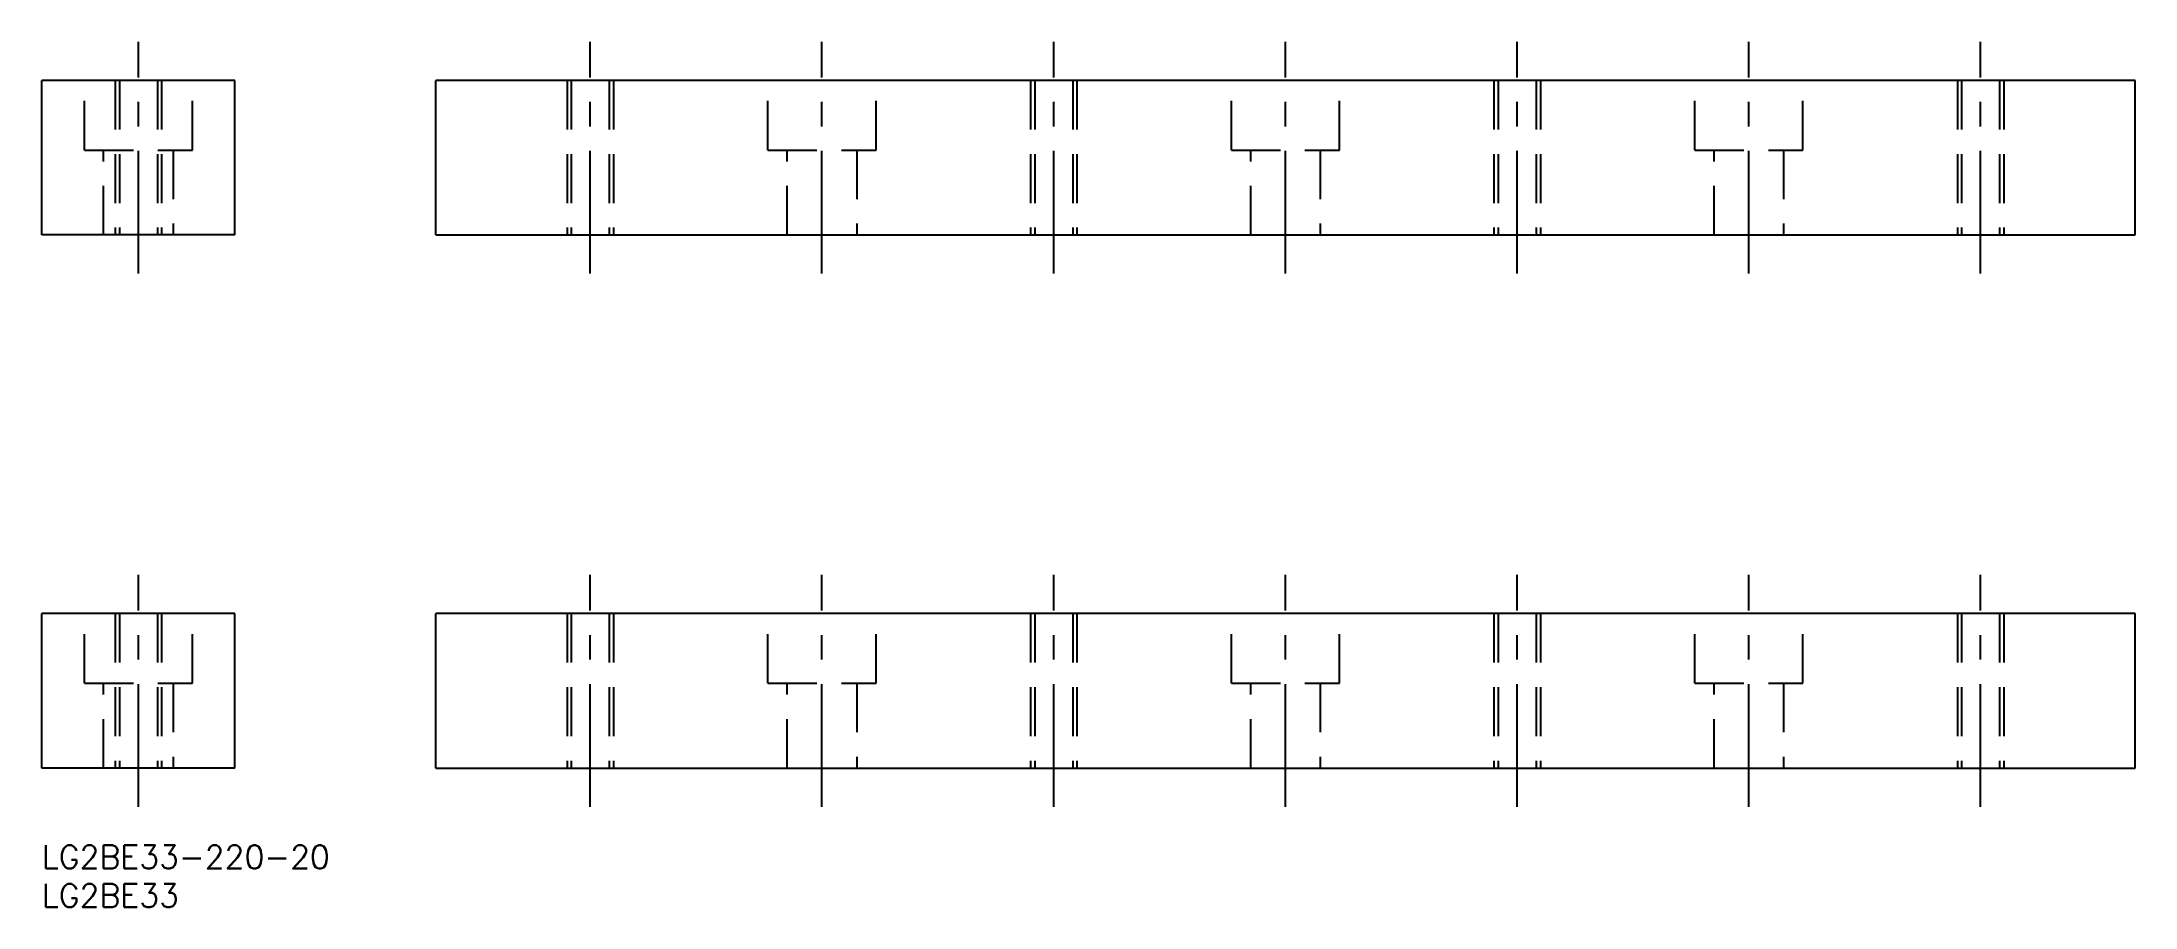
# Model space of a CAD drawing. Extents: x 0 to 271, y -8 to 104.
import ezdxf

# ---------------------------------------------------------------- set-up
doc = ezdxf.new("R2010")
doc.units = 0
doc.header["$LTSCALE"] = 0.5
doc.linetypes.add('CENTER', pattern=[50.8, 31.75, -6.35, 6.35, -6.35])
doc.linetypes.add('DASHED', pattern=[19.05, 12.7, -6.35])
for name, color, linetype in [('CENTER', 1, 'CENTER'), ('MSM_CONTINUOUS', 7, 'CONTINUOUS'), ('MSM_DASHED', 4, 'DASHED'), ('MSM_PART_NUMBER', 7, 'CONTINUOUS')]:
    doc.layers.add(name, color=color, linetype=linetype)
doc.styles.get("Standard").update_dxf_attribs({"font": 'txt.shx', "height": 3, "bigfont": 'bigfont.shx'})

# ---------------------------------------------------------------- blocks, each defined once
blk = doc.blocks.new('*U16')
at = {"layer": 'MSM_PART_NUMBER'}
blk.add_text('LG2BE33-220-20', height=3, dxfattribs=at).set_placement((0, -3))
blk = doc.blocks.new('*U17')
at = {"layer": 'MSM_PART_NUMBER'}
blk.add_text('LG2BE33', height=3, dxfattribs=at).set_placement((0, -8))

msp = doc.modelspace()

# ---------------------------------------------------------------- linework, layer by layer
at = {"layer": 'CENTER'}
for p, q in [((12.5, 74.01), (12.5, 104.01)), ((70.99, 74.01), (70.99, 104.01)), ((100.99, 74.01), (100.99, 104.01)), ((130.99, 74.01), (130.99, 104.01)), ((160.99, 74.01), (160.99, 104.01)), ((190.99, 74.01), (190.99, 104.01)), ((220.99, 74.01), (220.99, 104.01)), ((250.99, 74.01), (250.99, 104.01)), ((12.5, 5), (12.5, 35)), ((70.99, 5), (70.99, 35)), ((100.99, 5), (100.99, 35)), ((130.99, 5), (130.99, 35)), ((160.99, 5), (160.99, 35)), ((190.99, 5), (190.99, 35)), ((220.99, 5), (220.99, 35)), ((250.99, 5), (250.99, 35))]:
    msp.add_line(p, q, dxfattribs=at)
at = {"layer": 'MSM_CONTINUOUS'}
for p, q in [((25, 99.01), (0, 99.01)), ((0, 79.01), (0, 99.01)), ((25, 79.01), (25, 99.01)), ((270.99, 99.01), (50.99, 99.01)), ((50.99, 79.01), (50.99, 99.01)), ((270.99, 79.01), (270.99, 99.01)), ((25, 79.01), (0, 79.01)), ((50.99, 79.01), (270.99, 79.01)), ((25, 30), (0, 30)), ((0, 10), (0, 30)), ((25, 10), (25, 30)), ((270.99, 30), (50.99, 30)), ((50.99, 10), (50.99, 30)), ((270.99, 10), (270.99, 30)), ((25, 10), (0, 10)), ((50.99, 10), (270.99, 10))]:
    msp.add_line(p, q, dxfattribs=at)
at = {"layer": 'MSM_DASHED'}
for p, q in [((5.5, 90.01), (5.5, 99.01)), ((9.5, 99.01), (9.5, 79.01)), ((10.04, 99.01), (10.04, 79.01)), ((14.96, 99.01), (14.96, 79.01)), ((15.5, 99.01), (15.5, 79.01)), ((19.5, 90.01), (19.5, 99.01)), ((67.99, 99.01), (67.99, 79.01)), ((68.53, 99.01), (68.53, 79.01)), ((73.45, 99.01), (73.45, 79.01)), ((73.99, 99.01), (73.99, 79.01)), ((93.99, 90.01), (93.99, 99.01)), ((107.99, 90.01), (107.99, 99.01)), ((127.99, 99.01), (127.99, 79.01)), ((128.53, 99.01), (128.53, 79.01)), ((133.45, 99.01), (133.45, 79.01)), ((133.99, 99.01), (133.99, 79.01)), ((153.99, 90.01), (153.99, 99.01)), ((167.99, 90.01), (167.99, 99.01)), ((187.99, 99.01), (187.99, 79.01)), ((188.53, 99.01), (188.53, 79.01)), ((193.45, 99.01), (193.45, 79.01)), ((193.99, 99.01), (193.99, 79.01)), ((213.99, 90.01), (213.99, 99.01)), ((227.99, 90.01), (227.99, 99.01)), ((247.99, 99.01), (247.99, 79.01)), ((248.53, 99.01), (248.53, 79.01)), ((253.45, 99.01), (253.45, 79.01)), ((253.99, 99.01), (253.99, 79.01)), ((5.5, 90.01), (19.5, 90.01)), ((8, 79.01), (8, 90.01)), ((17, 90.01), (17, 79.01)), ((93.99, 90.01), (107.99, 90.01)), ((96.49, 79.01), (96.49, 90.01)), ((105.49, 90.01), (105.49, 79.01)), ((153.99, 90.01), (167.99, 90.01)), ((156.49, 79.01), (156.49, 90.01)), ((165.49, 90.01), (165.49, 79.01)), ((213.99, 90.01), (227.99, 90.01)), ((216.49, 79.01), (216.49, 90.01)), ((225.49, 90.01), (225.49, 79.01)), ((5.5, 21), (5.5, 30)), ((9.5, 30), (9.5, 10)), ((10.04, 30), (10.04, 10)), ((14.96, 30), (14.96, 10)), ((15.5, 30), (15.5, 10)), ((19.5, 21), (19.5, 30)), ((67.99, 30), (67.99, 10)), ((68.53, 30), (68.53, 10)), ((73.45, 30), (73.45, 10)), ((73.99, 30), (73.99, 10)), ((93.99, 21), (93.99, 30)), ((107.99, 21), (107.99, 30)), ((127.99, 30), (127.99, 10)), ((128.53, 30), (128.53, 10)), ((133.45, 30), (133.45, 10)), ((133.99, 30), (133.99, 10)), ((153.99, 21), (153.99, 30)), ((167.99, 21), (167.99, 30)), ((187.99, 30), (187.99, 10)), ((188.53, 30), (188.53, 10)), ((193.45, 30), (193.45, 10)), ((193.99, 30), (193.99, 10)), ((213.99, 21), (213.99, 30)), ((227.99, 21), (227.99, 30)), ((247.99, 30), (247.99, 10)), ((248.53, 30), (248.53, 10)), ((253.45, 30), (253.45, 10)), ((253.99, 30), (253.99, 10)), ((5.5, 21), (19.5, 21)), ((8, 10), (8, 21)), ((17, 21), (17, 10)), ((93.99, 21), (107.99, 21)), ((96.49, 10), (96.49, 21)), ((105.49, 21), (105.49, 10)), ((153.99, 21), (167.99, 21)), ((156.49, 10), (156.49, 21)), ((165.49, 21), (165.49, 10)), ((213.99, 21), (227.99, 21)), ((216.49, 10), (216.49, 21)), ((225.49, 21), (225.49, 10))]:
    msp.add_line(p, q, dxfattribs=at)

# ---------------------------------------------------------------- block references
at = {"layer": 'MSM_CONTINUOUS'}
for name in ['*U16', '*U17']:
    msp.add_blockref(name, (0, 0), dxfattribs=at)

doc.saveas('drawing.dxf')
